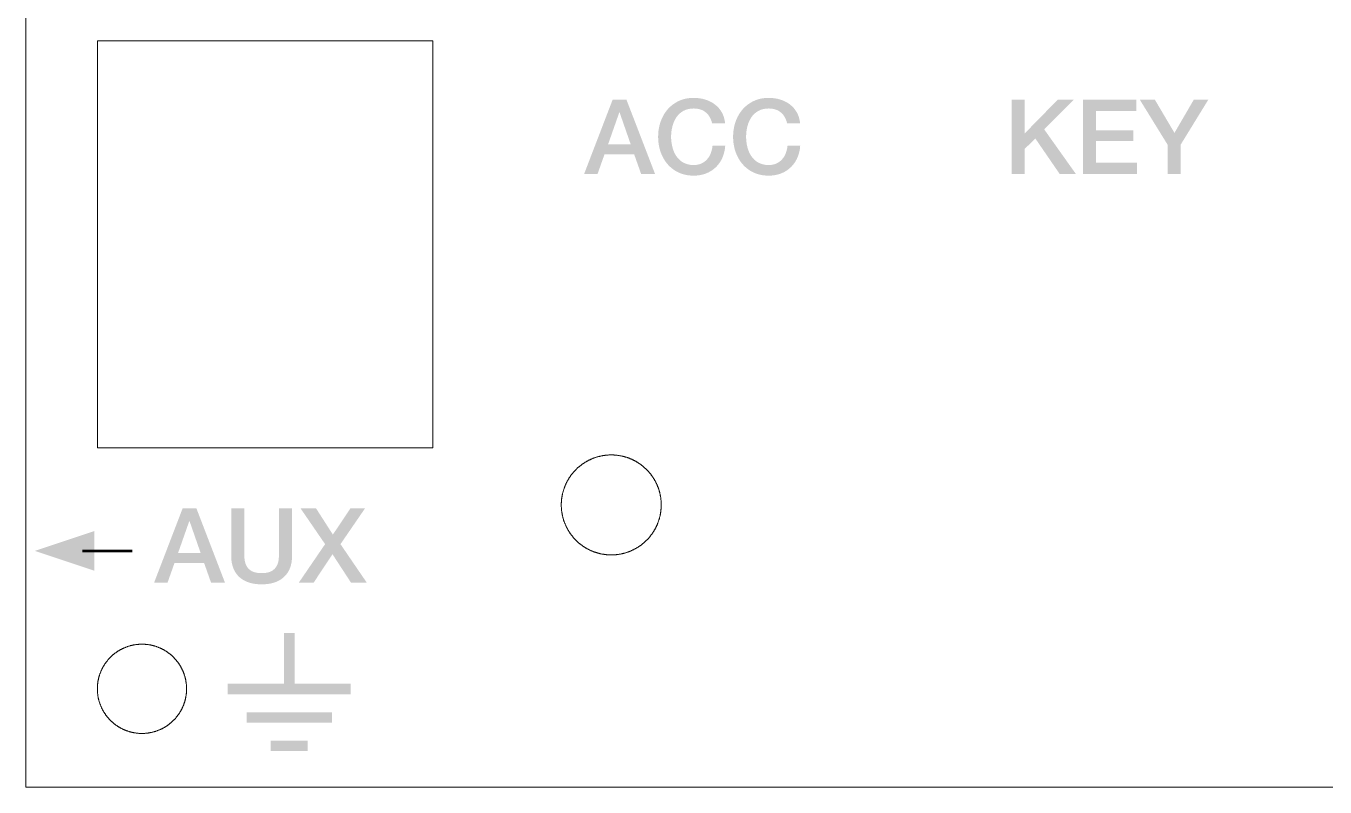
# Model space of a CAD drawing. Header units: millimetres. Extents: x 17 to 89.8, y 0.1 to 41.5.
# Drawn here: x 17.04 to 53.45, y 0.05 to 21.36 of the extents above; entities that cross this region are included whole.
import ezdxf

# ---------------------------------------------------------------- set-up
doc = ezdxf.new("R2010")
doc.units = ezdxf.units.MM

msp = doc.modelspace()

# ---------------------------------------------------------------- hatches: boundary and pattern name
at = {"true_color": 0xffffff, "transparency": 33554687}
h = msp.add_hatch(color=7, dxfattribs=at)
h.paths.add_polyline_path([(33.483, 19.301), (33.87, 19.301), (34.67, 17.223), (34.28, 17.223), (34.085, 17.773), (33.256, 17.773), (33.061, 17.223), (32.685, 17.223)], flags=0)
h.paths.add_polyline_path([(33.355, 18.049), (33.989, 18.049), (33.678, 18.943), (33.669, 18.943)], flags=0)
h = msp.add_hatch(color=7, dxfattribs=at)
edge = h.paths.add_edge_path(flags=0)
edge.add_spline(control_points=[(36.271, 18.64), (36.256, 18.7), (36.234, 18.756), (36.207, 18.806), (36.18, 18.857), (36.145, 18.9), (36.102, 18.937), (36.06, 18.974), (36.01, 19.003), (35.952, 19.023), (35.895, 19.043), (35.829, 19.054), (35.753, 19.054), (35.642, 19.054), (35.547, 19.031), (35.466, 18.987), (35.386, 18.942), (35.32, 18.882), (35.27, 18.808), (35.219, 18.733), (35.182, 18.648), (35.158, 18.553), (35.134, 18.458), (35.121, 18.361), (35.121, 18.262), (35.121, 18.163), (35.134, 18.066), (35.158, 17.971), (35.182, 17.876), (35.219, 17.791), (35.27, 17.716), (35.32, 17.642), (35.386, 17.582), (35.466, 17.537), (35.547, 17.493), (35.642, 17.47), (35.753, 17.47), (35.835, 17.47), (35.906, 17.484), (35.968, 17.512), (36.031, 17.541), (36.084, 17.579), (36.129, 17.629), (36.173, 17.678), (36.208, 17.736), (36.233, 17.802), (36.259, 17.868), (36.275, 17.939), (36.283, 18.015), (36.283, 18.015), (36.638, 18.015), (36.638, 18.015), (36.63, 17.89), (36.603, 17.777), (36.558, 17.674), (36.512, 17.571), (36.451, 17.482), (36.373, 17.408), (36.295, 17.333), (36.204, 17.275), (36.099, 17.234), (35.995, 17.194), (35.879, 17.173), (35.753, 17.173), (35.598, 17.173), (35.459, 17.202), (35.335, 17.259), (35.212, 17.316), (35.108, 17.395), (35.022, 17.494), (34.937, 17.593), (34.872, 17.708), (34.826, 17.84), (34.78, 17.972), (34.758, 18.113), (34.758, 18.262), (34.758, 18.409), (34.78, 18.549), (34.826, 18.681), (34.872, 18.813), (34.937, 18.928), (35.022, 19.027), (35.108, 19.126), (35.212, 19.205), (35.335, 19.263), (35.459, 19.321), (35.598, 19.351), (35.753, 19.351), (35.869, 19.351), (35.979, 19.335), (36.082, 19.303), (36.185, 19.271), (36.275, 19.224), (36.354, 19.163), (36.433, 19.102), (36.496, 19.027), (36.545, 18.94), (36.593, 18.853), (36.623, 18.753), (36.635, 18.64), (36.635, 18.64), (36.271, 18.64), (36.271, 18.64)], knot_values=[0, 0, 0, 0, 1, 1, 1, 2, 2, 2, 3, 3, 3, 4, 4, 4, 5, 5, 5, 6, 6, 6, 7, 7, 7, 8, 8, 8, 9, 9, 9, 10, 10, 10, 11, 11, 11, 12, 12, 12, 13, 13, 13, 14, 14, 14, 15, 15, 15, 16, 16, 16, 17, 17, 17, 18, 18, 18, 19, 19, 19, 20, 20, 20, 21, 21, 21, 22, 22, 22, 23, 23, 23, 24, 24, 24, 25, 25, 25, 26, 26, 26, 27, 27, 27, 28, 28, 28, 29, 29, 29, 30, 30, 30, 31, 31, 31, 32, 32, 32, 33, 33, 33, 34, 34, 34, 34], degree=3, periodic=1)
h = msp.add_hatch(color=7, dxfattribs=at)
edge = h.paths.add_edge_path(flags=0)
edge.add_spline(control_points=[(38.373, 18.64), (38.357, 18.7), (38.336, 18.756), (38.309, 18.806), (38.281, 18.857), (38.246, 18.9), (38.204, 18.937), (38.161, 18.974), (38.111, 19.003), (38.054, 19.023), (37.997, 19.043), (37.93, 19.054), (37.855, 19.054), (37.744, 19.054), (37.648, 19.031), (37.568, 18.987), (37.487, 18.942), (37.422, 18.882), (37.371, 18.808), (37.321, 18.733), (37.284, 18.648), (37.259, 18.553), (37.235, 18.458), (37.223, 18.361), (37.223, 18.262), (37.223, 18.163), (37.235, 18.066), (37.259, 17.971), (37.284, 17.876), (37.321, 17.791), (37.371, 17.716), (37.422, 17.642), (37.487, 17.582), (37.568, 17.537), (37.648, 17.493), (37.744, 17.47), (37.855, 17.47), (37.936, 17.47), (38.008, 17.484), (38.07, 17.512), (38.132, 17.541), (38.185, 17.579), (38.23, 17.629), (38.275, 17.678), (38.31, 17.736), (38.335, 17.802), (38.36, 17.868), (38.377, 17.939), (38.384, 18.015), (38.384, 18.015), (38.739, 18.015), (38.739, 18.015), (38.732, 17.89), (38.705, 17.777), (38.659, 17.674), (38.614, 17.571), (38.552, 17.482), (38.474, 17.408), (38.397, 17.333), (38.306, 17.275), (38.201, 17.234), (38.096, 17.194), (37.981, 17.173), (37.855, 17.173), (37.699, 17.173), (37.56, 17.202), (37.437, 17.259), (37.314, 17.316), (37.209, 17.395), (37.124, 17.494), (37.039, 17.593), (36.973, 17.708), (36.927, 17.84), (36.882, 17.972), (36.859, 18.113), (36.859, 18.262), (36.859, 18.409), (36.882, 18.549), (36.927, 18.681), (36.973, 18.813), (37.039, 18.928), (37.124, 19.027), (37.209, 19.126), (37.314, 19.205), (37.437, 19.263), (37.56, 19.321), (37.699, 19.351), (37.855, 19.351), (37.971, 19.351), (38.081, 19.335), (38.183, 19.303), (38.286, 19.271), (38.377, 19.224), (38.456, 19.163), (38.534, 19.102), (38.598, 19.027), (38.646, 18.94), (38.695, 18.853), (38.725, 18.753), (38.736, 18.64), (38.736, 18.64), (38.373, 18.64), (38.373, 18.64)], knot_values=[0, 0, 0, 0, 1, 1, 1, 2, 2, 2, 3, 3, 3, 4, 4, 4, 5, 5, 5, 6, 6, 6, 7, 7, 7, 8, 8, 8, 9, 9, 9, 10, 10, 10, 11, 11, 11, 12, 12, 12, 13, 13, 13, 14, 14, 14, 15, 15, 15, 16, 16, 16, 17, 17, 17, 18, 18, 18, 19, 19, 19, 20, 20, 20, 21, 21, 21, 22, 22, 22, 23, 23, 23, 24, 24, 24, 25, 25, 25, 26, 26, 26, 27, 27, 27, 28, 28, 28, 29, 29, 29, 30, 30, 30, 31, 31, 31, 32, 32, 32, 33, 33, 33, 34, 34, 34, 34], degree=3, periodic=1)
for points in [[(44.666, 19.301), (45.03, 19.301), (45.03, 18.355), (45.956, 19.301), (46.404, 19.301), (45.574, 18.472), (46.462, 17.223), (46.008, 17.223), (45.327, 18.215), (45.03, 17.921), (45.03, 17.223), (44.666, 17.223)], [(46.66, 19.301), (48.156, 19.301), (48.156, 18.987), (47.024, 18.987), (47.024, 18.442), (48.072, 18.442), (48.072, 18.146), (47.024, 18.146), (47.024, 17.537), (48.176, 17.537), (48.176, 17.223), (46.66, 17.223)], [(49.035, 18.038), (48.255, 19.301), (48.677, 19.301), (49.227, 18.37), (49.769, 19.301), (50.176, 19.301), (49.399, 18.038), (49.399, 17.223), (49.035, 17.223)], [(24.738, 7.853), (25.172, 7.853), (25.643, 7.12), (26.135, 7.853), (26.543, 7.853), (25.856, 6.852), (26.592, 5.775), (26.15, 5.775), (25.632, 6.57), (25.105, 5.775), (24.689, 5.775), (25.425, 6.852)], [(18.958, 7.218), (18.958, 6.107), (17.291, 6.662)], [(26.144, 2.644), (22.696, 2.644), (22.696, 2.94), (24.273, 2.94), (24.273, 4.36), (24.572, 4.36), (24.572, 2.94), (26.144, 2.94)], [(25.618, 1.848), (23.227, 1.848), (23.227, 2.146), (25.618, 2.146)], [(24.939, 1.054), (23.901, 1.054), (23.901, 1.35), (24.939, 1.35)]]:
    msp.add_hatch(color=7, dxfattribs=at).paths.add_polyline_path(points, flags=0)
h = msp.add_hatch(color=7, dxfattribs=at)
h.paths.add_polyline_path([(21.432, 7.853), (21.819, 7.853), (22.619, 5.775), (22.229, 5.775), (22.034, 6.325), (21.205, 6.325), (21.01, 5.775), (20.634, 5.775)], flags=0)
h.paths.add_polyline_path([(21.304, 6.602), (21.938, 6.602), (21.627, 7.495), (21.618, 7.495)], flags=0)
h = msp.add_hatch(color=7, dxfattribs=at)
edge = h.paths.add_edge_path(flags=0)
edge.add_spline(control_points=[(22.794, 7.853), (22.794, 7.853), (23.158, 7.853), (23.158, 7.853), (23.158, 7.853), (23.158, 6.643), (23.158, 6.643), (23.158, 6.573), (23.161, 6.502), (23.168, 6.43), (23.175, 6.358), (23.194, 6.294), (23.226, 6.237), (23.258, 6.179), (23.307, 6.132), (23.372, 6.095), (23.437, 6.059), (23.528, 6.04), (23.647, 6.04), (23.765, 6.04), (23.857, 6.059), (23.922, 6.095), (23.987, 6.132), (24.035, 6.179), (24.067, 6.237), (24.099, 6.294), (24.119, 6.358), (24.125, 6.43), (24.132, 6.502), (24.136, 6.573), (24.136, 6.643), (24.136, 6.643), (24.136, 7.853), (24.136, 7.853), (24.136, 7.853), (24.499, 7.853), (24.499, 7.853), (24.499, 7.853), (24.499, 6.523), (24.499, 6.523), (24.499, 6.389), (24.479, 6.273), (24.438, 6.174), (24.398, 6.075), (24.34, 5.992), (24.265, 5.925), (24.19, 5.858), (24.101, 5.808), (23.996, 5.775), (23.891, 5.742), (23.775, 5.726), (23.647, 5.726), (23.519, 5.726), (23.402, 5.742), (23.297, 5.775), (23.193, 5.808), (23.103, 5.858), (23.028, 5.925), (22.953, 5.992), (22.896, 6.075), (22.855, 6.174), (22.814, 6.273), (22.794, 6.389), (22.794, 6.523), (22.794, 6.523), (22.794, 7.853), (22.794, 7.853)], knot_values=[0, 0, 0, 0, 1, 1, 1, 2, 2, 2, 3, 3, 3, 4, 4, 4, 5, 5, 5, 6, 6, 6, 7, 7, 7, 8, 8, 8, 9, 9, 9, 10, 10, 10, 11, 11, 11, 12, 12, 12, 13, 13, 13, 14, 14, 14, 15, 15, 15, 16, 16, 16, 17, 17, 17, 18, 18, 18, 19, 19, 19, 20, 20, 20, 21, 21, 21, 22, 22, 22, 22], degree=3, periodic=1)

# ---------------------------------------------------------------- linework, layer by layer
at = {"color": 18, "linetype": 'Continuous', "lineweight": 13, "true_color": 0x000000}
for points in [[(89.849, 0.05), (17.043, 0.05), (17.043, 38.953), (19.543, 41.453), (56.346, 41.453), (57.846, 40.253), (89.849, 40.253), (89.849, 0.05)], [(28.444, 20.95), (28.444, 9.549), (19.043, 9.549), (19.043, 20.95), (28.444, 20.95)], [(34.844, 7.951), (34.844, 7.965), (34.844, 7.979), (34.844, 7.993), (34.843, 8.007), (34.843, 8.021), (34.842, 8.035), (34.841, 8.049), (34.84, 8.063), (34.839, 8.077), (34.837, 8.09), (34.836, 8.104), (34.834, 8.118), (34.832, 8.132), (34.831, 8.146), (34.829, 8.16), (34.826, 8.174), (34.824, 8.188), (34.822, 8.201), (34.819, 8.215), (34.816, 8.229), (34.814, 8.243), (34.811, 8.256), (34.807, 8.27), (34.804, 8.284), (34.801, 8.297), (34.797, 8.311), (34.794, 8.324), (34.79, 8.338), (34.786, 8.351), (34.782, 8.365), (34.778, 8.378), (34.773, 8.391), (34.769, 8.404), (34.764, 8.418), (34.759, 8.431), (34.755, 8.444), (34.75, 8.457), (34.744, 8.47), (34.739, 8.483), (34.734, 8.496), (34.728, 8.509), (34.723, 8.522), (34.717, 8.534), (34.711, 8.547), (34.705, 8.56), (34.699, 8.572), (34.692, 8.585), (34.686, 8.597), (34.68, 8.61), (34.673, 8.622), (34.666, 8.634), (34.659, 8.646), (34.652, 8.659), (34.645, 8.671), (34.638, 8.683), (34.63, 8.694), (34.623, 8.706), (34.615, 8.718), (34.608, 8.73), (34.6, 8.741), (34.592, 8.753), (34.584, 8.764), (34.576, 8.775), (34.567, 8.787), (34.559, 8.798), (34.55, 8.809), (34.542, 8.82), (34.533, 8.831), (34.524, 8.842), (34.515, 8.853), (34.506, 8.863), (34.497, 8.874), (34.488, 8.884), (34.478, 8.895), (34.469, 8.905), (34.459, 8.915), (34.449, 8.925), (34.44, 8.935), (34.43, 8.945), (34.42, 8.955), (34.41, 8.965), (34.399, 8.974), (34.389, 8.984), (34.379, 8.993), (34.368, 9.002), (34.358, 9.012), (34.347, 9.021), (34.336, 9.03), (34.325, 9.039), (34.315, 9.047), (34.303, 9.056), (34.292, 9.065), (34.281, 9.073), (34.27, 9.081), (34.259, 9.09), (34.247, 9.098), (34.236, 9.106), (34.224, 9.113), (34.212, 9.121), (34.201, 9.129), (34.189, 9.136), (34.177, 9.144), (34.165, 9.151), (34.153, 9.158), (34.141, 9.165), (34.129, 9.172), (34.116, 9.179), (34.104, 9.186), (34.092, 9.192), (34.079, 9.199), (34.067, 9.205), (34.054, 9.211), (34.042, 9.217), (34.029, 9.223), (34.016, 9.229), (34.003, 9.234), (33.99, 9.24), (33.978, 9.245), (33.965, 9.25), (33.952, 9.256), (33.938, 9.261), (33.925, 9.266), (33.912, 9.27), (33.899, 9.275), (33.886, 9.279), (33.872, 9.284), (33.859, 9.288), (33.846, 9.292), (33.832, 9.296), (33.819, 9.3), (33.805, 9.303), (33.792, 9.307), (33.778, 9.31), (33.764, 9.314), (33.751, 9.317), (33.737, 9.32), (33.723, 9.323), (33.71, 9.325), (33.696, 9.328), (33.682, 9.33), (33.668, 9.333), (33.654, 9.335), (33.641, 9.337), (33.627, 9.339), (33.613, 9.341), (33.599, 9.342), (33.585, 9.344), (33.571, 9.345), (33.557, 9.346), (33.543, 9.347), (33.529, 9.348), (33.515, 9.349), (33.501, 9.35), (33.487, 9.35), (33.473, 9.35), (33.459, 9.351), (33.445, 9.351), (33.431, 9.351), (33.417, 9.35), (33.403, 9.35), (33.389, 9.35), (33.375, 9.349), (33.361, 9.348), (33.347, 9.348), (33.333, 9.346), (33.319, 9.345), (33.306, 9.344), (33.292, 9.343), (33.278, 9.341), (33.264, 9.339), (33.25, 9.337), (33.236, 9.335), (33.222, 9.333), (33.208, 9.331), (33.195, 9.328), (33.181, 9.326), (33.167, 9.323), (33.153, 9.32), (33.14, 9.317), (33.126, 9.314), (33.112, 9.311), (33.099, 9.308), (33.085, 9.304), (33.072, 9.3), (33.058, 9.296), (33.045, 9.293), (33.031, 9.289), (33.018, 9.284), (33.005, 9.28), (32.992, 9.276), (32.978, 9.271), (32.965, 9.266), (32.952, 9.262), (32.939, 9.257), (32.926, 9.251), (32.913, 9.246), (32.9, 9.241), (32.887, 9.235), (32.874, 9.23), (32.862, 9.224), (32.849, 9.218), (32.836, 9.212), (32.824, 9.206), (32.811, 9.2), (32.799, 9.193), (32.786, 9.187), (32.774, 9.18), (32.762, 9.173), (32.749, 9.166), (32.737, 9.159), (32.725, 9.152), (32.713, 9.145), (32.701, 9.137), (32.69, 9.13), (32.678, 9.122), (32.666, 9.115), (32.655, 9.107), (32.643, 9.099), (32.632, 9.091), (32.62, 9.083), (32.609, 9.074), (32.598, 9.066), (32.587, 9.058), (32.576, 9.049), (32.565, 9.04), (32.554, 9.031), (32.543, 9.022), (32.532, 9.013), (32.522, 9.004), (32.511, 8.995), (32.501, 8.985), (32.491, 8.976), (32.48, 8.966), (32.47, 8.957), (32.46, 8.947), (32.45, 8.937), (32.441, 8.927), (32.431, 8.917), (32.421, 8.907), (32.412, 8.896), (32.402, 8.886), (32.393, 8.875), (32.384, 8.865), (32.375, 8.854), (32.366, 8.844), (32.357, 8.833), (32.348, 8.822), (32.339, 8.811), (32.331, 8.8), (32.322, 8.789), (32.314, 8.777), (32.306, 8.766), (32.298, 8.755), (32.29, 8.743), (32.282, 8.732), (32.274, 8.72), (32.267, 8.708), (32.259, 8.696), (32.252, 8.684), (32.244, 8.673), (32.237, 8.66), (32.23, 8.648), (32.223, 8.636), (32.217, 8.624), (32.21, 8.612), (32.203, 8.599), (32.197, 8.587), (32.191, 8.574), (32.184, 8.562), (32.178, 8.549), (32.172, 8.537), (32.167, 8.524), (32.161, 8.511), (32.155, 8.498), (32.15, 8.485), (32.145, 8.472), (32.14, 8.459), (32.135, 8.446), (32.13, 8.433), (32.125, 8.42), (32.12, 8.407), (32.116, 8.393), (32.111, 8.38), (32.107, 8.367), (32.103, 8.353), (32.099, 8.34), (32.095, 8.326), (32.092, 8.313), (32.088, 8.299), (32.085, 8.286), (32.081, 8.272), (32.078, 8.258), (32.075, 8.245), (32.072, 8.231), (32.07, 8.217), (32.067, 8.204), (32.065, 8.19), (32.062, 8.176), (32.06, 8.162), (32.058, 8.148), (32.056, 8.134), (32.054, 8.121), (32.053, 8.107), (32.051, 8.093), (32.05, 8.079), (32.049, 8.065), (32.048, 8.051), (32.047, 8.037), (32.046, 8.023), (32.045, 8.009), (32.045, 7.995), (32.044, 7.981), (32.044, 7.967), (32.044, 7.953), (32.044, 7.939), (32.044, 7.925), (32.045, 7.911), (32.045, 7.897), (32.046, 7.883), (32.046, 7.869), (32.047, 7.855), (32.048, 7.841), (32.05, 7.827), (32.051, 7.813), (32.052, 7.799), (32.054, 7.785), (32.056, 7.771), (32.057, 7.758), (32.059, 7.744), (32.062, 7.73), (32.064, 7.716), (32.066, 7.702), (32.069, 7.688), (32.072, 7.675), (32.074, 7.661), (32.077, 7.647), (32.08, 7.634), (32.084, 7.62), (32.087, 7.606), (32.091, 7.593), (32.094, 7.579), (32.098, 7.566), (32.102, 7.552), (32.106, 7.539), (32.11, 7.526), (32.114, 7.512), (32.119, 7.499), (32.123, 7.486), (32.128, 7.473), (32.133, 7.46), (32.138, 7.446), (32.143, 7.433), (32.148, 7.42), (32.154, 7.407), (32.159, 7.395), (32.165, 7.382), (32.171, 7.369), (32.176, 7.356), (32.182, 7.344), (32.189, 7.331), (32.195, 7.319), (32.201, 7.306), (32.208, 7.294), (32.214, 7.281), (32.221, 7.269), (32.228, 7.257), (32.235, 7.245), (32.242, 7.233), (32.249, 7.221), (32.257, 7.209), (32.264, 7.197), (32.272, 7.185), (32.28, 7.174), (32.287, 7.162), (32.295, 7.151), (32.303, 7.139), (32.312, 7.127), (32.32, 7.116), (32.328, 7.105), (32.337, 7.094), (32.345, 7.083), (32.354, 7.072), (32.363, 7.061), (32.372, 7.05), (32.381, 7.04), (32.39, 7.029), (32.399, 7.019), (32.409, 7.008), (32.418, 6.998), (32.428, 6.988), (32.437, 6.978), (32.447, 6.968), (32.457, 6.958), (32.467, 6.948), (32.477, 6.938), (32.487, 6.929), (32.498, 6.919), (32.508, 6.91), (32.518, 6.9), (32.529, 6.891), (32.54, 6.882), (32.55, 6.873), (32.561, 6.864), (32.572, 6.855), (32.583, 6.847), (32.594, 6.838), (32.605, 6.83), (32.617, 6.821), (32.628, 6.813), (32.639, 6.805), (32.651, 6.797), (32.662, 6.789), (32.674, 6.781), (32.686, 6.774), (32.698, 6.766), (32.71, 6.759), (32.721, 6.751), (32.733, 6.744), (32.746, 6.737), (32.758, 6.73), (32.77, 6.724), (32.782, 6.717), (32.795, 6.71), (32.807, 6.704), (32.82, 6.698), (32.832, 6.691), (32.845, 6.685), (32.857, 6.68), (32.87, 6.674), (32.883, 6.668), (32.896, 6.662), (32.909, 6.657), (32.922, 6.652), (32.935, 6.646), (32.948, 6.641), (32.961, 6.637), (32.974, 6.632), (32.987, 6.627), (33.001, 6.623), (33.014, 6.618), (33.027, 6.614), (33.041, 6.61), (33.054, 6.606), (33.067, 6.602), (33.081, 6.599), (33.095, 6.595), (33.108, 6.591), (33.122, 6.588), (33.135, 6.585), (33.149, 6.582), (33.163, 6.579), (33.176, 6.576), (33.19, 6.574), (33.204, 6.571), (33.218, 6.569), (33.232, 6.567), (33.245, 6.565), (33.259, 6.563), (33.273, 6.561), (33.287, 6.559), (33.301, 6.558), (33.315, 6.556), (33.329, 6.555), (33.343, 6.554), (33.357, 6.553), (33.371, 6.553), (33.385, 6.552), (33.399, 6.551), (33.413, 6.551), (33.427, 6.551), (33.441, 6.551), (33.455, 6.551), (33.469, 6.551), (33.483, 6.551), (33.497, 6.551), (33.511, 6.552), (33.525, 6.553), (33.539, 6.554), (33.553, 6.555), (33.567, 6.556), (33.581, 6.557), (33.595, 6.559), (33.608, 6.56), (33.622, 6.562), (33.636, 6.564), (33.65, 6.566), (33.664, 6.568), (33.678, 6.57), (33.692, 6.573), (33.705, 6.575), (33.719, 6.578), (33.733, 6.581), (33.746, 6.583), (33.76, 6.587), (33.774, 6.59), (33.787, 6.593), (33.801, 6.597), (33.814, 6.6), (33.828, 6.604), (33.841, 6.608), (33.855, 6.612), (33.868, 6.616), (33.881, 6.621), (33.895, 6.625), (33.908, 6.63), (33.921, 6.634), (33.934, 6.639), (33.947, 6.644), (33.96, 6.649), (33.973, 6.654), (33.986, 6.66), (33.999, 6.665), (34.012, 6.671), (34.025, 6.677), (34.038, 6.682), (34.05, 6.689), (34.063, 6.695), (34.075, 6.701), (34.088, 6.707), (34.1, 6.714), (34.113, 6.72), (34.125, 6.727), (34.137, 6.734), (34.149, 6.741), (34.161, 6.748), (34.173, 6.755), (34.185, 6.763), (34.197, 6.77), (34.209, 6.778), (34.22, 6.785), (34.232, 6.793), (34.244, 6.801), (34.255, 6.809), (34.266, 6.817), (34.278, 6.826), (34.289, 6.834), (34.3, 6.843), (34.311, 6.851), (34.322, 6.86), (34.333, 6.869), (34.344, 6.878), (34.354, 6.887), (34.365, 6.896), (34.375, 6.905), (34.386, 6.914), (34.396, 6.924), (34.406, 6.934), (34.416, 6.943), (34.426, 6.953), (34.436, 6.963), (34.446, 6.973), (34.456, 6.983), (34.466, 6.993), (34.475, 7.003), (34.485, 7.014), (34.494, 7.024), (34.503, 7.035), (34.512, 7.045), (34.521, 7.056), (34.53, 7.067), (34.539, 7.078), (34.548, 7.089), (34.556, 7.1), (34.565, 7.111), (34.573, 7.122), (34.581, 7.134), (34.589, 7.145), (34.597, 7.156), (34.605, 7.168), (34.613, 7.18), (34.621, 7.191), (34.628, 7.203), (34.635, 7.215), (34.643, 7.227), (34.65, 7.239), (34.657, 7.251), (34.664, 7.263), (34.671, 7.275), (34.677, 7.288), (34.684, 7.3), (34.69, 7.313), (34.697, 7.325), (34.703, 7.338), (34.709, 7.35), (34.715, 7.363), (34.721, 7.376), (34.726, 7.388), (34.732, 7.401), (34.737, 7.414), (34.743, 7.427), (34.748, 7.44), (34.753, 7.453), (34.758, 7.466), (34.763, 7.48), (34.767, 7.493), (34.772, 7.506), (34.776, 7.519), (34.78, 7.533), (34.785, 7.546), (34.789, 7.56), (34.792, 7.573), (34.796, 7.586), (34.8, 7.6), (34.803, 7.614), (34.806, 7.627), (34.81, 7.641), (34.813, 7.655), (34.815, 7.668), (34.818, 7.682), (34.821, 7.696), (34.823, 7.709), (34.826, 7.723), (34.828, 7.737), (34.83, 7.751), (34.832, 7.765), (34.834, 7.779), (34.835, 7.792), (34.837, 7.806), (34.838, 7.82), (34.839, 7.834), (34.841, 7.848), (34.841, 7.862), (34.842, 7.876), (34.843, 7.89), (34.844, 7.904), (34.844, 7.918), (34.844, 7.932), (34.844, 7.946), (34.844, 7.951)], [(21.543, 2.8), (21.543, 2.813), (21.543, 2.825), (21.543, 2.838), (21.542, 2.85), (21.542, 2.863), (21.541, 2.875), (21.54, 2.888), (21.539, 2.9), (21.538, 2.913), (21.537, 2.925), (21.536, 2.937), (21.534, 2.95), (21.533, 2.962), (21.531, 2.975), (21.529, 2.987), (21.527, 2.999), (21.525, 3.012), (21.523, 3.024), (21.521, 3.036), (21.518, 3.049), (21.516, 3.061), (21.513, 3.073), (21.51, 3.085), (21.507, 3.097), (21.504, 3.109), (21.501, 3.122), (21.498, 3.134), (21.495, 3.146), (21.491, 3.158), (21.487, 3.17), (21.484, 3.182), (21.48, 3.194), (21.476, 3.205), (21.472, 3.217), (21.467, 3.229), (21.463, 3.241), (21.459, 3.252), (21.454, 3.264), (21.449, 3.276), (21.445, 3.287), (21.44, 3.299), (21.435, 3.31), (21.429, 3.321), (21.424, 3.333), (21.419, 3.344), (21.413, 3.355), (21.408, 3.366), (21.402, 3.378), (21.396, 3.389), (21.39, 3.399), (21.384, 3.411), (21.378, 3.421), (21.372, 3.432), (21.365, 3.443), (21.359, 3.454), (21.352, 3.464), (21.346, 3.475), (21.339, 3.485), (21.332, 3.496), (21.325, 3.506), (21.318, 3.516), (21.311, 3.527), (21.303, 3.537), (21.296, 3.547), (21.288, 3.557), (21.281, 3.567), (21.273, 3.576), (21.265, 3.586), (21.257, 3.596), (21.249, 3.606), (21.241, 3.615), (21.233, 3.625), (21.225, 3.634), (21.216, 3.643), (21.208, 3.652), (21.199, 3.661), (21.191, 3.67), (21.182, 3.679), (21.173, 3.688), (21.164, 3.697), (21.155, 3.706), (21.146, 3.714), (21.137, 3.723), (21.127, 3.731), (21.118, 3.739), (21.109, 3.748), (21.099, 3.756), (21.09, 3.764), (21.08, 3.772), (21.07, 3.779), (21.06, 3.787), (21.05, 3.795), (21.04, 3.802), (21.03, 3.81), (21.02, 3.817), (21.01, 3.824), (21, 3.832), (20.989, 3.838), (20.979, 3.845), (20.969, 3.852), (20.958, 3.859), (20.947, 3.865), (20.937, 3.872), (20.926, 3.878), (20.915, 3.885), (20.904, 3.891), (20.893, 3.897), (20.882, 3.903), (20.871, 3.909), (20.86, 3.914), (20.849, 3.92), (20.838, 3.926), (20.826, 3.931), (20.815, 3.936), (20.804, 3.941), (20.792, 3.946), (20.781, 3.951), (20.769, 3.956), (20.758, 3.961), (20.746, 3.965), (20.734, 3.97), (20.723, 3.974), (20.711, 3.978), (20.699, 3.983), (20.687, 3.987), (20.675, 3.991), (20.663, 3.994), (20.652, 3.998), (20.64, 4.001), (20.627, 4.005), (20.615, 4.008), (20.603, 4.011), (20.591, 4.014), (20.579, 4.017), (20.567, 4.02), (20.555, 4.023), (20.542, 4.025), (20.53, 4.028), (20.518, 4.03), (20.506, 4.032), (20.493, 4.034), (20.481, 4.036), (20.469, 4.038), (20.456, 4.04), (20.444, 4.041), (20.431, 4.043), (20.419, 4.044), (20.406, 4.045), (20.394, 4.046), (20.382, 4.047), (20.369, 4.048), (20.357, 4.049), (20.344, 4.049), (20.332, 4.05), (20.319, 4.05), (20.307, 4.05), (20.294, 4.05), (20.282, 4.05), (20.269, 4.05), (20.257, 4.05), (20.244, 4.049), (20.232, 4.049), (20.219, 4.048), (20.207, 4.047), (20.194, 4.046), (20.182, 4.045), (20.169, 4.044), (20.157, 4.043), (20.144, 4.041), (20.132, 4.04), (20.12, 4.038), (20.107, 4.036), (20.095, 4.035), (20.083, 4.032), (20.07, 4.03), (20.058, 4.028), (20.046, 4.026), (20.033, 4.023), (20.021, 4.021), (20.009, 4.018), (19.997, 4.015), (19.985, 4.012), (19.973, 4.009), (19.961, 4.005), (19.949, 4.002), (19.937, 3.999), (19.925, 3.995), (19.913, 3.991), (19.901, 3.987), (19.889, 3.983), (19.877, 3.979), (19.865, 3.975), (19.854, 3.97), (19.842, 3.966), (19.83, 3.961), (19.819, 3.957), (19.807, 3.952), (19.796, 3.947), (19.784, 3.942), (19.773, 3.937), (19.762, 3.932), (19.75, 3.926), (19.739, 3.921), (19.728, 3.915), (19.717, 3.91), (19.706, 3.904), (19.695, 3.898), (19.684, 3.892), (19.673, 3.886), (19.662, 3.879), (19.651, 3.873), (19.641, 3.867), (19.63, 3.86), (19.619, 3.853), (19.609, 3.846), (19.598, 3.84), (19.588, 3.833), (19.578, 3.825), (19.568, 3.818), (19.557, 3.811), (19.547, 3.804), (19.537, 3.796), (19.527, 3.788), (19.518, 3.781), (19.508, 3.773), (19.498, 3.765), (19.489, 3.757), (19.479, 3.749), (19.47, 3.741), (19.46, 3.732), (19.451, 3.724), (19.442, 3.716), (19.433, 3.707), (19.424, 3.698), (19.415, 3.69), (19.406, 3.681), (19.397, 3.672), (19.388, 3.663), (19.38, 3.654), (19.371, 3.645), (19.363, 3.636), (19.355, 3.626), (19.346, 3.617), (19.338, 3.607), (19.33, 3.598), (19.322, 3.588), (19.314, 3.578), (19.307, 3.568), (19.299, 3.559), (19.292, 3.548), (19.284, 3.538), (19.277, 3.528), (19.27, 3.518), (19.262, 3.508), (19.255, 3.497), (19.249, 3.487), (19.242, 3.476), (19.235, 3.466), (19.228, 3.455), (19.222, 3.445), (19.216, 3.434), (19.209, 3.423), (19.203, 3.412), (19.197, 3.401), (19.191, 3.39), (19.185, 3.379), (19.179, 3.368), (19.174, 3.357), (19.168, 3.346), (19.163, 3.335), (19.158, 3.323), (19.152, 3.312), (19.147, 3.301), (19.142, 3.289), (19.138, 3.277), (19.133, 3.266), (19.128, 3.254), (19.124, 3.243), (19.119, 3.231), (19.115, 3.219), (19.111, 3.207), (19.107, 3.195), (19.103, 3.184), (19.099, 3.172), (19.096, 3.16), (19.092, 3.148), (19.089, 3.136), (19.086, 3.123), (19.082, 3.112), (19.079, 3.099), (19.076, 3.087), (19.074, 3.075), (19.071, 3.063), (19.068, 3.05), (19.066, 3.038), (19.064, 3.026), (19.061, 3.014), (19.059, 3.002), (19.057, 2.989), (19.056, 2.977), (19.054, 2.964), (19.052, 2.952), (19.051, 2.94), (19.049, 2.927), (19.048, 2.915), (19.047, 2.902), (19.046, 2.89), (19.045, 2.877), (19.045, 2.865), (19.044, 2.852), (19.044, 2.84), (19.043, 2.827), (19.043, 2.815), (19.043, 2.802), (19.043, 2.79), (19.043, 2.777), (19.044, 2.765), (19.044, 2.752), (19.044, 2.74), (19.045, 2.727), (19.046, 2.715), (19.047, 2.702), (19.048, 2.69), (19.049, 2.677), (19.05, 2.665), (19.052, 2.652), (19.053, 2.64), (19.055, 2.628), (19.057, 2.615), (19.059, 2.603), (19.061, 2.591), (19.063, 2.578), (19.065, 2.566), (19.068, 2.554), (19.07, 2.542), (19.073, 2.529), (19.075, 2.517), (19.078, 2.505), (19.081, 2.493), (19.085, 2.481), (19.088, 2.469), (19.091, 2.457), (19.095, 2.445), (19.098, 2.433), (19.102, 2.421), (19.106, 2.409), (19.11, 2.397), (19.114, 2.385), (19.118, 2.374), (19.122, 2.362), (19.127, 2.35), (19.131, 2.338), (19.136, 2.327), (19.141, 2.315), (19.146, 2.304), (19.151, 2.292), (19.156, 2.281), (19.161, 2.27), (19.167, 2.258), (19.172, 2.247), (19.178, 2.236), (19.183, 2.225), (19.189, 2.214), (19.195, 2.203), (19.201, 2.192), (19.207, 2.181), (19.213, 2.17), (19.22, 2.159), (19.226, 2.149), (19.233, 2.138), (19.24, 2.127), (19.246, 2.117), (19.253, 2.106), (19.26, 2.096), (19.267, 2.086), (19.275, 2.076), (19.282, 2.065), (19.289, 2.055), (19.297, 2.045), (19.304, 2.035), (19.312, 2.026), (19.32, 2.016), (19.328, 2.006), (19.336, 1.997), (19.344, 1.987), (19.352, 1.977), (19.36, 1.968), (19.369, 1.959), (19.377, 1.95), (19.386, 1.94), (19.394, 1.931), (19.403, 1.922), (19.412, 1.914), (19.421, 1.905), (19.43, 1.896), (19.439, 1.888), (19.448, 1.879), (19.457, 1.871), (19.467, 1.862), (19.476, 1.854), (19.485, 1.846), (19.495, 1.838), (19.505, 1.83), (19.514, 1.822), (19.524, 1.814), (19.534, 1.807), (19.544, 1.799), (19.554, 1.792), (19.564, 1.785), (19.575, 1.777), (19.585, 1.77), (19.595, 1.763), (19.606, 1.756), (19.616, 1.749), (19.627, 1.743), (19.637, 1.736), (19.648, 1.73), (19.659, 1.723), (19.669, 1.717), (19.68, 1.711), (19.691, 1.705), (19.702, 1.699), (19.713, 1.693), (19.724, 1.687), (19.735, 1.681), (19.747, 1.676), (19.758, 1.671), (19.769, 1.665), (19.781, 1.66), (19.792, 1.655), (19.804, 1.65), (19.815, 1.645), (19.827, 1.64), (19.838, 1.636), (19.85, 1.631), (19.862, 1.627), (19.873, 1.623), (19.885, 1.619), (19.897, 1.614), (19.909, 1.611), (19.921, 1.607), (19.933, 1.603), (19.945, 1.6), (19.957, 1.596), (19.969, 1.593), (19.981, 1.59), (19.993, 1.587), (20.005, 1.584), (20.017, 1.581), (20.03, 1.578), (20.042, 1.576), (20.054, 1.573), (20.066, 1.571), (20.079, 1.569), (20.091, 1.567), (20.103, 1.565), (20.116, 1.563), (20.128, 1.561), (20.14, 1.559), (20.153, 1.558), (20.165, 1.557), (20.178, 1.555), (20.19, 1.554), (20.203, 1.553), (20.215, 1.553), (20.228, 1.552), (20.24, 1.551), (20.253, 1.551), (20.265, 1.55), (20.278, 1.55), (20.29, 1.55), (20.303, 1.55), (20.315, 1.55), (20.328, 1.551), (20.34, 1.551), (20.353, 1.551), (20.365, 1.552), (20.378, 1.553), (20.39, 1.554), (20.402, 1.555), (20.415, 1.556), (20.427, 1.557), (20.44, 1.559), (20.452, 1.56), (20.465, 1.562), (20.477, 1.564), (20.489, 1.566), (20.502, 1.568), (20.514, 1.57), (20.526, 1.572), (20.539, 1.574), (20.551, 1.577), (20.563, 1.58), (20.575, 1.582), (20.587, 1.585), (20.599, 1.588), (20.612, 1.591), (20.624, 1.595), (20.636, 1.598), (20.648, 1.601), (20.66, 1.605), (20.672, 1.609), (20.684, 1.613), (20.695, 1.617), (20.707, 1.621), (20.719, 1.625), (20.731, 1.629), (20.742, 1.634), (20.754, 1.638), (20.766, 1.643), (20.777, 1.648), (20.789, 1.653), (20.8, 1.658), (20.812, 1.663), (20.823, 1.668), (20.834, 1.673), (20.845, 1.679), (20.857, 1.684), (20.868, 1.69), (20.879, 1.696), (20.89, 1.702), (20.901, 1.708), (20.912, 1.714), (20.923, 1.72), (20.933, 1.727), (20.944, 1.733), (20.955, 1.74), (20.965, 1.746), (20.976, 1.753), (20.986, 1.76), (20.996, 1.767), (21.007, 1.774), (21.017, 1.781), (21.027, 1.788), (21.037, 1.796), (21.047, 1.803), (21.057, 1.811), (21.067, 1.818), (21.077, 1.826), (21.087, 1.834), (21.096, 1.842), (21.106, 1.85), (21.115, 1.858), (21.125, 1.867), (21.134, 1.875), (21.143, 1.884), (21.152, 1.892), (21.161, 1.901), (21.17, 1.909), (21.179, 1.918), (21.188, 1.927), (21.196, 1.936), (21.205, 1.945), (21.214, 1.954), (21.222, 1.964), (21.23, 1.973), (21.239, 1.983), (21.247, 1.992), (21.255, 2.002), (21.263, 2.011), (21.27, 2.021), (21.278, 2.031), (21.286, 2.04), (21.293, 2.051), (21.301, 2.061), (21.308, 2.071), (21.315, 2.081), (21.323, 2.091), (21.33, 2.102), (21.337, 2.112), (21.343, 2.122), (21.35, 2.133), (21.357, 2.143), (21.363, 2.154), (21.37, 2.165), (21.376, 2.176), (21.382, 2.187), (21.388, 2.197), (21.394, 2.208), (21.4, 2.22), (21.406, 2.23), (21.411, 2.242), (21.417, 2.253), (21.422, 2.264), (21.428, 2.275), (21.433, 2.287), (21.438, 2.298), (21.443, 2.31), (21.448, 2.321), (21.453, 2.333), (21.457, 2.344), (21.462, 2.356), (21.466, 2.368), (21.47, 2.38), (21.474, 2.391), (21.478, 2.403), (21.482, 2.415), (21.486, 2.427), (21.49, 2.439), (21.493, 2.451), (21.497, 2.463), (21.5, 2.475), (21.503, 2.487), (21.506, 2.499), (21.509, 2.511), (21.512, 2.524), (21.515, 2.536), (21.517, 2.548), (21.52, 2.56), (21.522, 2.573), (21.525, 2.585), (21.527, 2.597), (21.529, 2.61), (21.53, 2.622), (21.532, 2.634), (21.534, 2.647), (21.535, 2.659), (21.537, 2.672), (21.538, 2.684), (21.539, 2.696), (21.54, 2.709), (21.541, 2.721), (21.541, 2.734), (21.542, 2.746), (21.543, 2.759), (21.543, 2.771), (21.543, 2.784), (21.543, 2.796), (21.543, 2.8)]]:
    msp.add_lwpolyline(points, close=True, dxfattribs=at)
at = {"color": 7, "linetype": 'Continuous', "lineweight": 53, "true_color": 0xffffff}
msp.add_lwpolyline([(18.624, 6.662), (20.021, 6.662)], dxfattribs=at)

doc.saveas('drawing.dxf')
